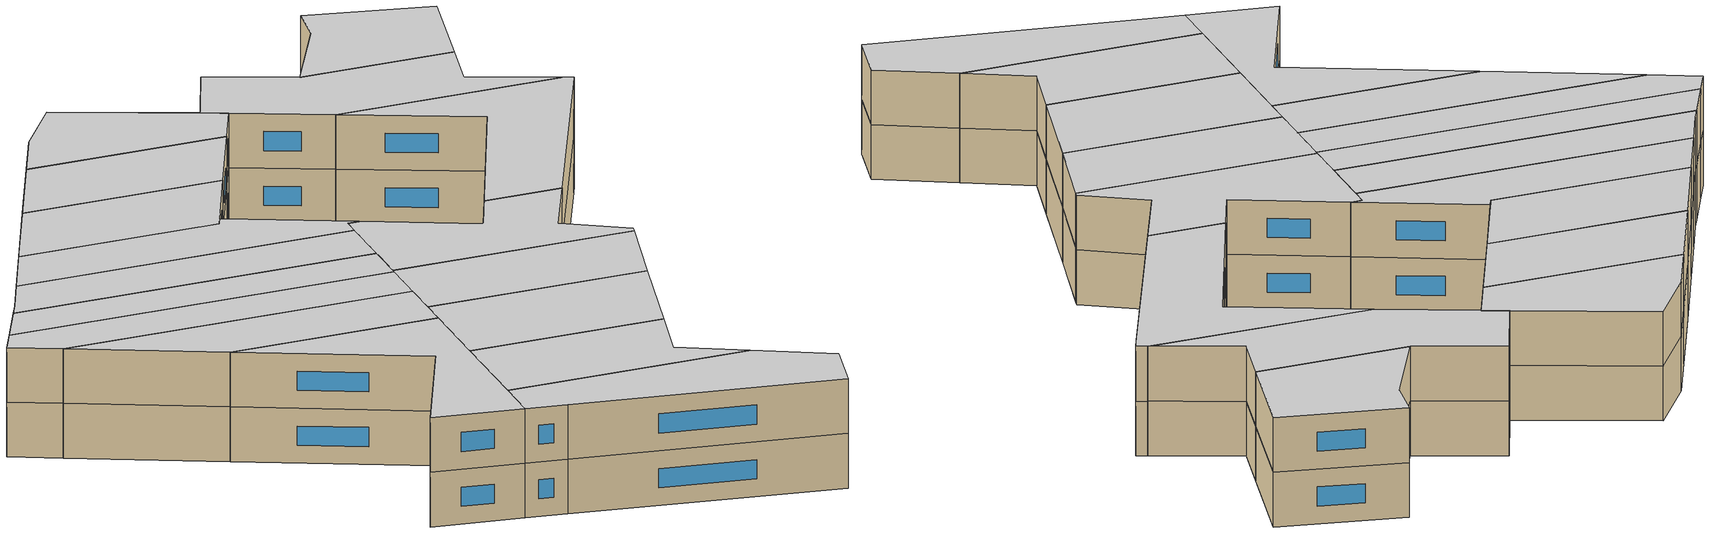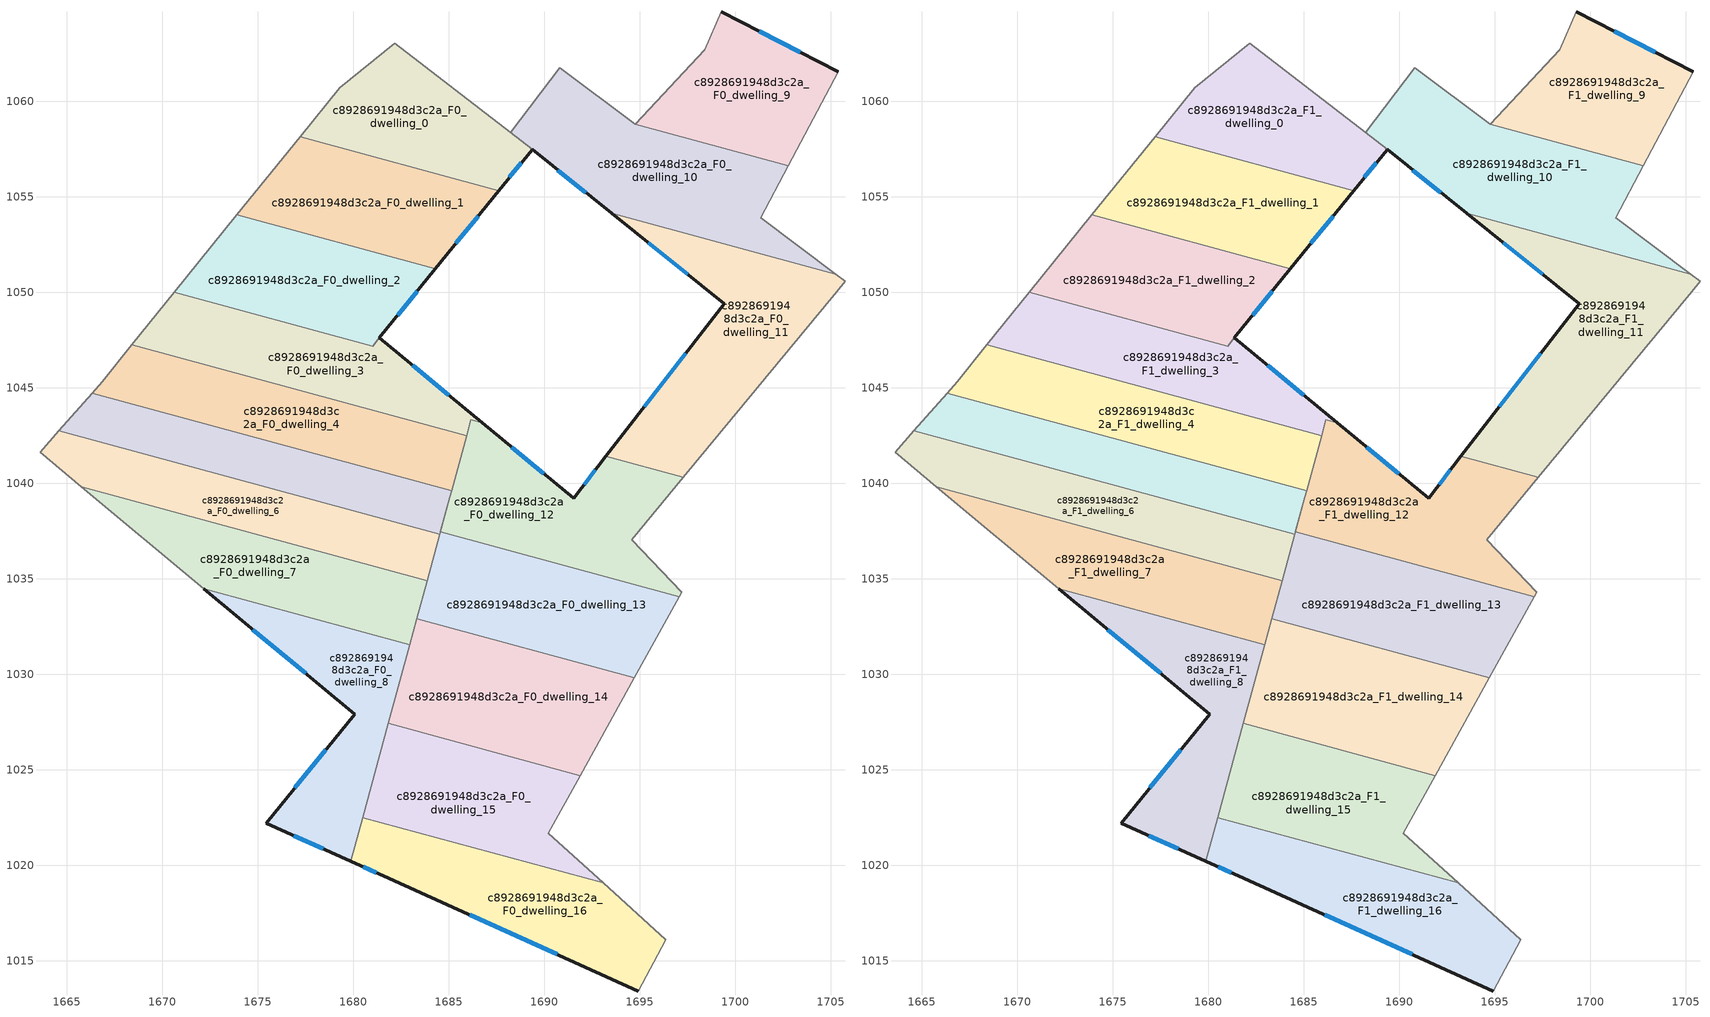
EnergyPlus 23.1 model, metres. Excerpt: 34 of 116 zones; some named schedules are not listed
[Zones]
c8928691948d3c2a_F0_dwelling_0
 floor ground (EU_floor_Construction): 1688.23,1058.38 1689.37,1057.49 1689.36,1057.47 1687.61,1055.31 1677.22,1058.14 1679.3,1060.69 1682.18,1063.04 z0
 wall outside (EU_wall_Construction): 1687.61,1055.31 1689.36,1057.47 z0:3
 wall adiabatic (EU_wall_Construction): 1689.36,1057.47 1689.37,1057.49 1688.23,1058.37 / 1688.23,1058.38 1682.18,1063.04 1679.3,1060.69 1677.22,1058.14 z0:3
 wall to c8928691948d3c2a_F0_dwelling_1 (EU_wall_Construction): 1677.22,1058.14 1687.61,1055.31 z0:3
 window (EU_Window_Construction): 1688.18,1056.01 1688.79,1056.77 z0.98:2.02
c8928691948d3c2a_F0_dwelling_1
 floor ground (EU_floor_Construction): 1687.61,1055.31 1684.3,1051.23 1673.91,1054.06 1677.22,1058.14 z0
 wall outside (EU_wall_Construction): 1684.3,1051.23 1687.61,1055.31 z0:3
 wall to c8928691948d3c2a_F0_dwelling_2 (EU_wall_Construction): 1673.91,1054.06 1684.3,1051.23 z0:3
 wall adiabatic (EU_wall_Construction): 1677.22,1058.14 1673.91,1054.06 z0:3
 window (EU_Window_Construction): 1685.38,1052.56 1686.54,1053.98 z0.98:2.02
c8928691948d3c2a_F0_dwelling_10
 floor ground (EU_floor_Construction): 1702.78,1056.63 1701.32,1053.89 1705.25,1050.94 1693.53,1054.13 1689.36,1057.48 1689.37,1057.49 1688.24,1058.38 1690.82,1061.75 1694.78,1058.8 z0
 wall outside (EU_wall_Construction): 1689.36,1057.48 1693.53,1054.13 z0:3
 wall adiabatic (EU_wall_Construction): 1688.23,1058.38 1689.37,1057.49 1689.36,1057.48 / 1694.78,1058.8 1690.82,1061.75 1688.24,1058.38 / 1705.25,1050.94 1701.32,1053.89 1702.78,1056.63 z0:3
 wall to c8928691948d3c2a_F0_dwelling_9 (EU_wall_Construction): 1702.78,1056.63 1694.78,1058.8 z0:3
 wall to c8928691948d3c2a_F0_dwelling_11 (EU_wall_Construction): 1693.53,1054.13 1705.25,1050.94 z0:3
 window (EU_Window_Construction): 1690.72,1056.39 1692.18,1055.22 z0.98:2.02
c8928691948d3c2a_F0_dwelling_11
 floor ground (EU_floor_Construction): 1705.25,1050.94 1705.74,1050.57 1705.31,1050.02 1697.28,1040.31 1693.23,1041.41 1699.43,1049.4 1693.53,1054.13 z0
 wall outside (EU_wall_Construction): 1693.53,1054.13 1699.43,1049.4 1693.23,1041.41 z0:3
 wall to c8928691948d3c2a_F0_dwelling_12 (EU_wall_Construction): 1693.23,1041.41 1697.28,1040.31 z0:3
 wall adiabatic (EU_wall_Construction): 1697.28,1040.31 1705.31,1050.02 1705.74,1050.57 1705.25,1050.94 z0:3
 window (EU_Window_Construction): 1697.41,1046.8 1695.24,1044.01 / 1695.45,1052.59 1697.51,1050.94 z0.98:2.02
c8928691948d3c2a_F0_dwelling_12
 floor ground (EU_floor_Construction): 1697.28,1040.31 1694.57,1037.03 1697.19,1034.29 1697.07,1034.06 1684.57,1037.46 1686.17,1043.33 1686.76,1043.17 1691.54,1039.22 1693.23,1041.41 z0
 wall outside (EU_wall_Construction): 1693.23,1041.41 1691.54,1039.22 1686.76,1043.17 z0:3
 wall to c8928691948d3c2a_F0_dwelling_3 (EU_wall_Construction): 1686.76,1043.17 1686.17,1043.33 1685.93,1042.48 z0:3
 wall adiabatic (EU_wall_Construction): 1697.07,1034.06 1697.19,1034.29 1694.57,1037.03 1697.28,1040.31 z0:3
 wall to c8928691948d3c2a_F0_dwelling_13 (EU_wall_Construction): 1685.06,1039.26 1684.57,1037.46 1697.07,1034.06 z0:3
 wall to c8928691948d3c2a_F0_dwelling_4 (EU_wall_Construction): 1685.93,1042.48 1685.15,1039.6 z0:3
 wall to c8928691948d3c2a_F0_dwelling_5 (EU_wall_Construction): 1685.15,1039.6 1685.06,1039.26 z0:3
 window (EU_Window_Construction): 1689.98,1040.51 1688.31,1041.89 / 1692.68,1040.7 1692.09,1039.93 z0.98:2.02
c8928691948d3c2a_F0_dwelling_13
 floor ground (EU_floor_Construction): 1697.07,1034.06 1694.72,1029.82 1683.33,1032.92 1684.57,1037.46 z0
 wall adiabatic (EU_wall_Construction): 1694.72,1029.82 1697.07,1034.06 z0:3
 wall to c8928691948d3c2a_F0_dwelling_14 (EU_wall_Construction): 1683.33,1032.92 1694.72,1029.82 z0:3
 wall to c8928691948d3c2a_F0_dwelling_6 (EU_wall_Construction): 1684.53,1037.32 1683.87,1034.89 z0:3
 wall to c8928691948d3c2a_F0_dwelling_5 (EU_wall_Construction): 1685.06,1039.26 1684.53,1037.32 z0:3
 wall to c8928691948d3c2a_F0_dwelling_7 (EU_wall_Construction): 1683.87,1034.89 1683.33,1032.92 z0:3
c8928691948d3c2a_F0_dwelling_14
 floor ground (EU_floor_Construction): 1694.72,1029.82 1691.88,1024.7 1681.84,1027.43 1683.33,1032.92 z0
 wall adiabatic (EU_wall_Construction): 1691.88,1024.7 1694.72,1029.82 z0:3
 wall to c8928691948d3c2a_F0_dwelling_15 (EU_wall_Construction): 1681.84,1027.43 1691.88,1024.7 z0:3
 wall to c8928691948d3c2a_F0_dwelling_8 (EU_wall_Construction): 1682.96,1031.55 1681.84,1027.43 z0:3
 wall to c8928691948d3c2a_F0_dwelling_7 (EU_wall_Construction): 1683.33,1032.92 1682.96,1031.55 z0:3
c8928691948d3c2a_F0_dwelling_15
 floor ground (EU_floor_Construction): 1691.88,1024.7 1690.2,1021.67 1693.08,1019.08 1680.5,1022.5 1681.84,1027.43 z0
 wall adiabatic (EU_wall_Construction): 1693.08,1019.08 1690.2,1021.67 1691.88,1024.7 z0:3
 wall to c8928691948d3c2a_F0_dwelling_16 (EU_wall_Construction): 1680.5,1022.5 1693.08,1019.08 z0:3
 wall to c8928691948d3c2a_F0_dwelling_8 (EU_wall_Construction): 1681.84,1027.43 1680.5,1022.5 z0:3
c8928691948d3c2a_F0_dwelling_16
 floor ground (EU_floor_Construction): 1693.08,1019.08 1696.37,1016.11 1694.92,1013.41 1681.86,1019.33 1679.88,1020.22 1680.5,1022.5 z0
 wall outside (EU_wall_Construction): 1679.88,1020.22 1681.86,1019.33 1694.92,1013.41 z0:3
 wall adiabatic (EU_wall_Construction): 1694.92,1013.41 1696.37,1016.11 1693.08,1019.08 z0:3
 wall to c8928691948d3c2a_F0_dwelling_8 (EU_wall_Construction): 1680.5,1022.5 1679.88,1020.22 z0:3
 window (EU_Window_Construction): 1680.52,1019.93 1681.22,1019.62 / 1686.11,1017.41 1690.67,1015.34 z0.98:2.02
c8928691948d3c2a_F0_dwelling_2
 floor ground (EU_floor_Construction): 1684.3,1051.23 1681.01,1047.17 1670.62,1050 1673.91,1054.06 z0
 wall outside (EU_wall_Construction): 1681.38,1047.61 1684.3,1051.23 z0:3
 wall adiabatic (EU_wall_Construction): 1673.91,1054.06 1670.62,1050 z0:3
 wall to c8928691948d3c2a_F0_dwelling_3 (EU_wall_Construction): 1670.62,1050 1681.01,1047.17 / 1681.02,1047.17 1681.38,1047.61 z0:3
 window (EU_Window_Construction): 1682.33,1048.79 1683.35,1050.05 z0.98:2.02
c8928691948d3c2a_F0_dwelling_3
 floor ground (EU_floor_Construction): 1681.38,1047.61 1686.76,1043.17 1686.17,1043.33 1685.93,1042.48 1668.41,1047.25 1670.62,1050 1681.02,1047.17 z0
 wall outside (EU_wall_Construction): 1686.76,1043.17 1681.38,1047.61 z0:3
 wall to c8928691948d3c2a_F0_dwelling_4 (EU_wall_Construction): 1668.41,1047.25 1685.93,1042.48 z0:3
 wall adiabatic (EU_wall_Construction): 1670.62,1050 1668.41,1047.25 z0:3
 window (EU_Window_Construction): 1685.01,1044.61 1683.13,1046.17 z0.98:2.02
c8928691948d3c2a_F0_dwelling_4
 floor ground (EU_floor_Construction): 1685.93,1042.48 1685.15,1039.6 1666.34,1044.72 1666.88,1045.33 1668.41,1047.25 z0
 wall to c8928691948d3c2a_F0_dwelling_5 (EU_wall_Construction): 1666.34,1044.72 1685.15,1039.6 z0:3
 wall adiabatic (EU_wall_Construction): 1668.41,1047.25 1666.88,1045.33 1666.34,1044.72 z0:3
c8928691948d3c2a_F0_dwelling_5
 floor ground (EU_floor_Construction): 1685.15,1039.6 1684.53,1037.32 1664.6,1042.74 1666.34,1044.72 z0
 wall to c8928691948d3c2a_F0_dwelling_6 (EU_wall_Construction): 1664.6,1042.74 1684.53,1037.32 z0:3
 wall adiabatic (EU_wall_Construction): 1666.34,1044.72 1664.6,1042.74 z0:3
c8928691948d3c2a_F0_dwelling_6
 floor ground (EU_floor_Construction): 1684.53,1037.32 1683.87,1034.89 1665.78,1039.81 1663.6,1041.62 1664.6,1042.74 z0
 wall to c8928691948d3c2a_F0_dwelling_7 (EU_wall_Construction): 1665.78,1039.81 1683.87,1034.89 z0:3
 wall adiabatic (EU_wall_Construction): 1664.6,1042.74 1663.6,1041.62 1665.78,1039.81 z0:3
c8928691948d3c2a_F0_dwelling_7
 floor ground (EU_floor_Construction): 1683.87,1034.89 1682.96,1031.55 1672.19,1034.48 1665.78,1039.81 z0
 wall to c8928691948d3c2a_F0_dwelling_8 (EU_wall_Construction): 1672.19,1034.48 1682.96,1031.55 z0:3
 wall adiabatic (EU_wall_Construction): 1665.78,1039.81 1672.19,1034.48 z0:3
c8928691948d3c2a_F0_dwelling_8
 floor ground (EU_floor_Construction): 1682.96,1031.55 1679.88,1020.22 1675.44,1022.2 1680.07,1027.92 1672.19,1034.48 z0
 wall outside (EU_wall_Construction): 1672.19,1034.48 1680.07,1027.92 1675.44,1022.2 1679.88,1020.22 z0:3
 window (EU_Window_Construction): 1676.89,1021.55 1678.44,1020.86 / 1678.57,1026.05 1676.95,1024.06 / 1674.75,1032.34 1677.51,1030.05 z0.98:2.02
c8928691948d3c2a_F0_dwelling_9
 floor ground (EU_floor_Construction): 1705.4,1061.54 1702.78,1056.63 1694.78,1058.8 1698.4,1062.68 1699.26,1064.68 z0
 wall outside (EU_wall_Construction): 1705.4,1061.54 1699.26,1064.68 z0:3
 wall adiabatic (EU_wall_Construction): 1702.78,1056.63 1705.4,1061.54 / 1699.26,1064.68 1698.4,1062.68 1694.78,1058.8 z0:3
 window (EU_Window_Construction): 1703.4,1062.57 1701.25,1063.66 z0.98:2.02
c8928691948d3c2a_F1_dwelling_0
 floor to c8928691948d3c2a_F0_dwelling_0 (EU_floor_Construction): 1689.37,1057.49 1689.36,1057.47 1687.61,1055.31 1677.22,1058.14 1679.3,1060.69 1682.18,1063.04 z3
 wall outside (EU_wall_Construction): 1687.61,1055.31 1689.36,1057.47 z3:6
 wall adiabatic (EU_wall_Construction): 1689.36,1057.47 1689.37,1057.49 1688.23,1058.37 / 1688.23,1058.38 1682.18,1063.04 1679.3,1060.69 1677.22,1058.14 z3:6
 wall to c8928691948d3c2a_F1_dwelling_1 (EU_wall_Construction): 1677.22,1058.14 1687.61,1055.31 z3:6
 window (EU_Window_Construction): 1688.18,1056.01 1688.79,1056.77 z3.98:5.02
 ceiling to c8928691948d3c2a_F2_dwelling_0 (EU_floor_Construction): 1687.61,1055.31 1689.36,1057.47 1689.37,1057.49 1682.18,1063.04 1679.3,1060.69 1677.22,1058.14 z6
c8928691948d3c2a_F1_dwelling_1
 floor to c8928691948d3c2a_F0_dwelling_1 (EU_floor_Construction): 1687.61,1055.31 1684.3,1051.23 1673.91,1054.06 1677.22,1058.14 z3
 wall outside (EU_wall_Construction): 1684.3,1051.23 1687.61,1055.31 z3:6
 wall to c8928691948d3c2a_F1_dwelling_2 (EU_wall_Construction): 1673.91,1054.06 1684.3,1051.23 z3:6
 wall adiabatic (EU_wall_Construction): 1677.22,1058.14 1673.91,1054.06 z3:6
 window (EU_Window_Construction): 1685.38,1052.56 1686.54,1053.98 z3.98:5.02
 ceiling to c8928691948d3c2a_F2_dwelling_1 (EU_floor_Construction): 1684.3,1051.23 1687.61,1055.31 1677.22,1058.14 1673.91,1054.06 z6
c8928691948d3c2a_F1_dwelling_10
 floor to c8928691948d3c2a_F0_dwelling_10 (EU_floor_Construction): 1702.78,1056.63 1701.32,1053.89 1705.25,1050.94 1693.53,1054.13 1689.36,1057.48 1689.37,1057.49 1688.24,1058.38 1690.82,1061.75 1694.78,1058.8 z3
 wall outside (EU_wall_Construction): 1689.36,1057.48 1693.53,1054.13 z3:6
 wall adiabatic (EU_wall_Construction): 1688.23,1058.38 1689.37,1057.49 1689.36,1057.48 / 1694.78,1058.8 1690.82,1061.75 1688.24,1058.38 / 1705.25,1050.94 1701.32,1053.89 1702.78,1056.63 z3:6
 wall to c8928691948d3c2a_F1_dwelling_9 (EU_wall_Construction): 1702.78,1056.63 1694.78,1058.8 z3:6
 wall to c8928691948d3c2a_F1_dwelling_11 (EU_wall_Construction): 1693.53,1054.13 1705.25,1050.94 z3:6
 window (EU_Window_Construction): 1690.72,1056.39 1692.18,1055.22 z3.98:5.02
 ceiling to c8928691948d3c2a_F2_dwelling_10 (EU_floor_Construction): 1705.25,1050.94 1701.32,1053.89 1702.78,1056.63 1694.78,1058.8 1690.82,1061.75 1688.24,1058.38 1689.37,1057.49 1689.36,1057.48 1693.53,1054.13 z6
c8928691948d3c2a_F1_dwelling_11
 floor to c8928691948d3c2a_F0_dwelling_11 (EU_floor_Construction): 1705.25,1050.94 1705.74,1050.57 1705.31,1050.02 1697.28,1040.31 1693.23,1041.41 1699.43,1049.4 1693.53,1054.13 z3
 wall outside (EU_wall_Construction): 1693.53,1054.13 1699.43,1049.4 1693.23,1041.41 z3:6
 wall to c8928691948d3c2a_F1_dwelling_12 (EU_wall_Construction): 1693.23,1041.41 1697.28,1040.31 z3:6
 wall adiabatic (EU_wall_Construction): 1697.28,1040.31 1705.31,1050.02 1705.74,1050.57 1705.25,1050.94 z3:6
 window (EU_Window_Construction): 1697.41,1046.8 1695.24,1044.01 / 1695.45,1052.59 1697.51,1050.94 z3.98:5.02
 ceiling to c8928691948d3c2a_F2_dwelling_11 (EU_floor_Construction): 1697.28,1040.31 1705.31,1050.02 1705.74,1050.57 1705.25,1050.94 1693.53,1054.13 1699.43,1049.4 1693.23,1041.41 z6
c8928691948d3c2a_F1_dwelling_12
 floor to c8928691948d3c2a_F0_dwelling_12 (EU_floor_Construction): 1697.28,1040.31 1694.57,1037.03 1697.19,1034.29 1697.07,1034.06 1684.57,1037.46 1686.17,1043.33 1686.76,1043.17 1691.54,1039.22 1693.23,1041.41 z3
 wall outside (EU_wall_Construction): 1693.23,1041.41 1691.54,1039.22 1686.76,1043.17 z3:6
 wall to c8928691948d3c2a_F1_dwelling_3 (EU_wall_Construction): 1686.76,1043.17 1686.17,1043.33 1685.93,1042.48 z3:6
 wall adiabatic (EU_wall_Construction): 1697.07,1034.06 1697.19,1034.29 1694.57,1037.03 1697.28,1040.31 z3:6
 wall to c8928691948d3c2a_F1_dwelling_13 (EU_wall_Construction): 1685.06,1039.26 1684.57,1037.46 1697.07,1034.06 z3:6
 wall to c8928691948d3c2a_F1_dwelling_4 (EU_wall_Construction): 1685.93,1042.48 1685.15,1039.6 z3:6
 wall to c8928691948d3c2a_F1_dwelling_5 (EU_wall_Construction): 1685.15,1039.6 1685.06,1039.26 z3:6
 window (EU_Window_Construction): 1689.98,1040.51 1688.31,1041.89 / 1692.68,1040.7 1692.09,1039.93 z3.98:5.02
 ceiling to c8928691948d3c2a_F2_dwelling_12 (EU_floor_Construction): 1697.07,1034.06 1697.19,1034.29 1694.57,1037.03 1697.28,1040.31 1693.23,1041.41 1691.54,1039.22 1686.76,1043.17 1686.17,1043.33 1684.57,1037.46 z6
c8928691948d3c2a_F1_dwelling_13
 floor to c8928691948d3c2a_F0_dwelling_13 (EU_floor_Construction): 1697.07,1034.06 1694.72,1029.82 1683.33,1032.92 1684.57,1037.46 z3
 wall adiabatic (EU_wall_Construction): 1694.72,1029.82 1697.07,1034.06 z3:6
 wall to c8928691948d3c2a_F1_dwelling_14 (EU_wall_Construction): 1683.33,1032.92 1694.72,1029.82 z3:6
 wall to c8928691948d3c2a_F1_dwelling_6 (EU_wall_Construction): 1684.53,1037.32 1683.87,1034.89 z3:6
 wall to c8928691948d3c2a_F1_dwelling_5 (EU_wall_Construction): 1685.06,1039.26 1684.53,1037.32 z3:6
 wall to c8928691948d3c2a_F1_dwelling_7 (EU_wall_Construction): 1683.87,1034.89 1683.33,1032.92 z3:6
 ceiling to c8928691948d3c2a_F2_dwelling_13 (EU_floor_Construction): 1694.72,1029.82 1697.07,1034.06 1684.57,1037.46 1683.33,1032.92 z6
c8928691948d3c2a_F1_dwelling_14
 floor to c8928691948d3c2a_F0_dwelling_14 (EU_floor_Construction): 1694.72,1029.82 1691.88,1024.7 1681.84,1027.43 1683.33,1032.92 z3
 wall adiabatic (EU_wall_Construction): 1691.88,1024.7 1694.72,1029.82 z3:6
 wall to c8928691948d3c2a_F1_dwelling_15 (EU_wall_Construction): 1681.84,1027.43 1691.88,1024.7 z3:6
 wall to c8928691948d3c2a_F1_dwelling_8 (EU_wall_Construction): 1682.96,1031.55 1681.84,1027.43 z3:6
 wall to c8928691948d3c2a_F1_dwelling_7 (EU_wall_Construction): 1683.33,1032.92 1682.96,1031.55 z3:6
 ceiling to c8928691948d3c2a_F2_dwelling_14 (EU_floor_Construction): 1691.88,1024.7 1694.72,1029.82 1683.33,1032.92 1681.84,1027.43 z6
c8928691948d3c2a_F1_dwelling_15
 floor to c8928691948d3c2a_F0_dwelling_15 (EU_floor_Construction): 1691.88,1024.7 1690.2,1021.67 1693.08,1019.08 1680.5,1022.5 1681.84,1027.43 z3
 wall adiabatic (EU_wall_Construction): 1693.08,1019.08 1690.2,1021.67 1691.88,1024.7 z3:6
 wall to c8928691948d3c2a_F1_dwelling_16 (EU_wall_Construction): 1680.5,1022.5 1693.08,1019.08 z3:6
 wall to c8928691948d3c2a_F1_dwelling_8 (EU_wall_Construction): 1681.84,1027.43 1680.5,1022.5 z3:6
 ceiling to c8928691948d3c2a_F2_dwelling_15 (EU_floor_Construction): 1693.08,1019.08 1690.2,1021.67 1691.88,1024.7 1681.84,1027.43 1680.5,1022.5 z6
c8928691948d3c2a_F1_dwelling_16
 floor to c8928691948d3c2a_F0_dwelling_16 (EU_floor_Construction): 1693.08,1019.08 1696.37,1016.11 1694.92,1013.41 1681.86,1019.33 1679.88,1020.22 1680.5,1022.5 z3
 wall outside (EU_wall_Construction): 1679.88,1020.22 1681.86,1019.33 1694.92,1013.41 z3:6
 wall adiabatic (EU_wall_Construction): 1694.92,1013.41 1696.37,1016.11 1693.08,1019.08 z3:6
 wall to c8928691948d3c2a_F1_dwelling_8 (EU_wall_Construction): 1680.5,1022.5 1679.88,1020.22 z3:6
 window (EU_Window_Construction): 1680.52,1019.93 1681.22,1019.62 / 1686.11,1017.41 1690.67,1015.34 z3.98:5.02
 ceiling to c8928691948d3c2a_F2_dwelling_16 (EU_floor_Construction): 1694.92,1013.41 1696.37,1016.11 1693.08,1019.08 1680.5,1022.5 1679.88,1020.22 1681.86,1019.33 z6
c8928691948d3c2a_F1_dwelling_2
 floor to c8928691948d3c2a_F0_dwelling_2 (EU_floor_Construction): 1684.3,1051.23 1681.01,1047.17 1670.62,1050 1673.91,1054.06 z3
 wall outside (EU_wall_Construction): 1681.38,1047.61 1684.3,1051.23 z3:6
 wall adiabatic (EU_wall_Construction): 1673.91,1054.06 1670.62,1050 z3:6
 wall to c8928691948d3c2a_F1_dwelling_3 (EU_wall_Construction): 1670.62,1050 1681.01,1047.17 / 1681.02,1047.17 1681.38,1047.61 z3:6
 window (EU_Window_Construction): 1682.33,1048.79 1683.35,1050.05 z3.98:5.02
 ceiling to c8928691948d3c2a_F2_dwelling_2 (EU_floor_Construction): 1681.01,1047.17 1684.3,1051.23 1673.91,1054.06 1670.62,1050 z6
c8928691948d3c2a_F1_dwelling_3
 floor to c8928691948d3c2a_F0_dwelling_3 (EU_floor_Construction): 1681.38,1047.61 1686.76,1043.17 1686.17,1043.33 1685.93,1042.48 1668.41,1047.25 1670.62,1050 1681.02,1047.17 z3
 wall outside (EU_wall_Construction): 1686.76,1043.17 1681.38,1047.61 z3:6
 wall to c8928691948d3c2a_F1_dwelling_4 (EU_wall_Construction): 1668.41,1047.25 1685.93,1042.48 z3:6
 wall adiabatic (EU_wall_Construction): 1670.62,1050 1668.41,1047.25 z3:6
 window (EU_Window_Construction): 1685.01,1044.61 1683.13,1046.17 z3.98:5.02
 ceiling to c8928691948d3c2a_F2_dwelling_3 (EU_floor_Construction): 1686.76,1043.17 1681.38,1047.61 1681.02,1047.17 1670.62,1050 1668.41,1047.25 1685.93,1042.48 1686.17,1043.33 z6
c8928691948d3c2a_F1_dwelling_4
 floor to c8928691948d3c2a_F0_dwelling_4 (EU_floor_Construction): 1685.93,1042.48 1685.15,1039.6 1666.34,1044.72 1666.88,1045.33 1668.41,1047.25 z3
 wall to c8928691948d3c2a_F1_dwelling_5 (EU_wall_Construction): 1666.34,1044.72 1685.15,1039.6 z3:6
 wall adiabatic (EU_wall_Construction): 1668.41,1047.25 1666.88,1045.33 1666.34,1044.72 z3:6
 ceiling to c8928691948d3c2a_F2_dwelling_4 (EU_floor_Construction): 1685.15,1039.6 1685.93,1042.48 1668.41,1047.25 1666.88,1045.33 1666.34,1044.72 z6
c8928691948d3c2a_F1_dwelling_5
 floor to c8928691948d3c2a_F0_dwelling_5 (EU_floor_Construction): 1685.15,1039.6 1684.53,1037.32 1664.6,1042.74 1666.34,1044.72 z3
 wall to c8928691948d3c2a_F1_dwelling_6 (EU_wall_Construction): 1664.6,1042.74 1684.53,1037.32 z3:6
 wall adiabatic (EU_wall_Construction): 1666.34,1044.72 1664.6,1042.74 z3:6
 ceiling to c8928691948d3c2a_F2_dwelling_5 (EU_floor_Construction): 1684.53,1037.32 1685.15,1039.6 1666.34,1044.72 1664.6,1042.74 z6
c8928691948d3c2a_F1_dwelling_6
 floor to c8928691948d3c2a_F0_dwelling_6 (EU_floor_Construction): 1684.53,1037.32 1683.87,1034.89 1665.78,1039.81 1663.6,1041.62 1664.6,1042.74 z3
 wall to c8928691948d3c2a_F1_dwelling_7 (EU_wall_Construction): 1665.78,1039.81 1683.87,1034.89 z3:6
 wall adiabatic (EU_wall_Construction): 1664.6,1042.74 1663.6,1041.62 1665.78,1039.81 z3:6
 ceiling to c8928691948d3c2a_F2_dwelling_6 (EU_floor_Construction): 1683.87,1034.89 1684.53,1037.32 1664.6,1042.74 1663.6,1041.62 1665.78,1039.81 z6
c8928691948d3c2a_F1_dwelling_7
 floor to c8928691948d3c2a_F0_dwelling_7 (EU_floor_Construction): 1683.87,1034.89 1682.96,1031.55 1672.19,1034.48 1665.78,1039.81 z3
 wall to c8928691948d3c2a_F1_dwelling_8 (EU_wall_Construction): 1672.19,1034.48 1682.96,1031.55 z3:6
 wall adiabatic (EU_wall_Construction): 1665.78,1039.81 1672.19,1034.48 z3:6
 ceiling to c8928691948d3c2a_F2_dwelling_7 (EU_floor_Construction): 1682.96,1031.55 1683.87,1034.89 1665.78,1039.81 1672.19,1034.48 z6
c8928691948d3c2a_F1_dwelling_8
 floor to c8928691948d3c2a_F0_dwelling_8 (EU_floor_Construction): 1682.96,1031.55 1679.88,1020.22 1675.44,1022.2 1680.07,1027.92 1672.19,1034.48 z3
 wall outside (EU_wall_Construction): 1672.19,1034.48 1680.07,1027.92 1675.44,1022.2 1679.88,1020.22 z3:6
 window (EU_Window_Construction): 1676.89,1021.55 1678.44,1020.86 / 1678.57,1026.05 1676.95,1024.06 / 1674.75,1032.34 1677.51,1030.05 z3.98:5.02
 ceiling to c8928691948d3c2a_F2_dwelling_8 (EU_floor_Construction): 1679.88,1020.22 1682.96,1031.55 1672.19,1034.48 1680.07,1027.92 1675.44,1022.2 z6
c8928691948d3c2a_F1_dwelling_9
 floor to c8928691948d3c2a_F0_dwelling_9 (EU_floor_Construction): 1705.4,1061.54 1702.78,1056.63 1694.78,1058.8 1698.4,1062.68 1699.26,1064.68 z3
 wall outside (EU_wall_Construction): 1705.4,1061.54 1699.26,1064.68 z3:6
 wall adiabatic (EU_wall_Construction): 1702.78,1056.63 1705.4,1061.54 / 1699.26,1064.68 1698.4,1062.68 1694.78,1058.8 z3:6
 window (EU_Window_Construction): 1703.4,1062.57 1701.25,1063.66 z3.98:5.02
 ceiling to c8928691948d3c2a_F2_dwelling_9 (EU_floor_Construction): 1702.78,1056.63 1705.4,1061.54 1699.26,1064.68 1698.4,1062.68 1694.78,1058.8 z6
[Building]
EU S2 Campaign: North Axis=0; Terrain=City; Solar Distribution=FullExterior
[Site:Location]
Bologna: Latitude=44.5; Longitude=11.25; Time Zone=1; Elevation=37
[SizingPeriod:WeatherFileDays]
AnnualSizingPeriod: Begin Month=1; Begin Day of Month=1; End Month=12; End Day of Month=31; Day of Week for Start Day=Monday; Use Weather File Daylight Saving Period=No; Use Weather File Rain and Snow Indicators=No
[MATERIAL]
EU_InternalMass_Material: Roughness=MediumRough; Thickness=0.1; Conductivity=1; Density=1800; Specific Heat=900; Thermal Absorptance=0.9; Solar Absorptance=0.7; Visible Absorptance=0.7
[MATERIAL:NOMASS] Roughness=MediumRough; Thermal Absorptance=0.9; Solar Absorptance=0.7; Visible Absorptance=0.7
Name | Thermal Resistance
EU_wall_NoMass | 0.905828
EU_floor_NoMass | 0.67114
[WINDOWMATERIAL:SIMPLEGLAZINGSYSTEM]
EU_Window_SimpleGlazing: UFactor=4.52486; Solar Heat Gain Coefficient=0.85; Visible Transmittance=0.85
[CONSTRUCTION]
EU_wall_Construction: EU_wall_NoMass
EU_floor_Construction: EU_floor_NoMass
EU_Window_Construction: EU_Window_SimpleGlazing
EU_InternalMass_Construction: EU_InternalMass_Material
[ZONE] Type=1; Multiplier=1; Ceiling Height=autocalculate; Floor Area=autocalculate; Part of Total Floor Area=Yes
Name | Volume
c8928691948d3c2a_F0_dwelling_0 | 139.446
c8928691948d3c2a_F1_dwelling_0 | 139.382
c8928691948d3c2a_F0_dwelling_1; c8928691948d3c2a_F1_dwelling_1 | 155.312
c8928691948d3c2a_F0_dwelling_10; c8928691948d3c2a_F1_dwelling_10 | 202.139
c8928691948d3c2a_F0_dwelling_11; c8928691948d3c2a_F1_dwelling_11 | 200.823
c8928691948d3c2a_F0_dwelling_12; c8928691948d3c2a_F1_dwelling_12 | 174.762
c8928691948d3c2a_F0_dwelling_13; c8928691948d3c2a_F1_dwelling_13 | 174.754
c8928691948d3c2a_F0_dwelling_14; c8928691948d3c2a_F1_dwelling_14 | 189.321
c8928691948d3c2a_F0_dwelling_15; c8928691948d3c2a_F1_dwelling_15 | 160.205
c8928691948d3c2a_F0_dwelling_16; c8928691948d3c2a_F1_dwelling_16 | 174.767
c8928691948d3c2a_F0_dwelling_2; c8928691948d3c2a_F1_dwelling_2 | 154.27
c8928691948d3c2a_F0_dwelling_3; c8928691948d3c2a_F1_dwelling_3 | 156.642
c8928691948d3c2a_F0_dwelling_4; c8928691948d3c2a_F1_dwelling_4 | 168.441
c8928691948d3c2a_F0_dwelling_5; c8928691948d3c2a_F1_dwelling_5 | 142.258
c8928691948d3c2a_F0_dwelling_6; c8928691948d3c2a_F1_dwelling_6 | 155.353
c8928691948d3c2a_F0_dwelling_7; c8928691948d3c2a_F1_dwelling_7 | 155.374
c8928691948d3c2a_F0_dwelling_8; c8928691948d3c2a_F1_dwelling_8 | 155.344
c8928691948d3c2a_F0_dwelling_9; c8928691948d3c2a_F1_dwelling_9 | 136.994
[INTERNALMASS] Construction=EU_InternalMass_Construction
Name | Zone or ZoneList | Surface Area
c8928691948d3c2a_F0_dwelling_0_EU_InternalMass | c8928691948d3c2a_F0_dwelling_0 | 46.4782
c8928691948d3c2a_F0_dwelling_1_EU_InternalMass | c8928691948d3c2a_F0_dwelling_1 | 51.7706
c8928691948d3c2a_F0_dwelling_2_EU_InternalMass | c8928691948d3c2a_F0_dwelling_2 | 51.4337
c8928691948d3c2a_F0_dwelling_3_EU_InternalMass | c8928691948d3c2a_F0_dwelling_3 | 52.2138
c8928691948d3c2a_F0_dwelling_4_EU_InternalMass | c8928691948d3c2a_F0_dwelling_4 | 56.1468
c8928691948d3c2a_F0_dwelling_5_EU_InternalMass | c8928691948d3c2a_F0_dwelling_5 | 47.419
c8928691948d3c2a_F0_dwelling_6_EU_InternalMass | c8928691948d3c2a_F0_dwelling_6 | 51.784
c8928691948d3c2a_F0_dwelling_7_EU_InternalMass | c8928691948d3c2a_F0_dwelling_7 | 51.791
c8928691948d3c2a_F0_dwelling_8_EU_InternalMass | c8928691948d3c2a_F0_dwelling_8 | 51.7811
c8928691948d3c2a_F0_dwelling_9_EU_InternalMass | c8928691948d3c2a_F0_dwelling_9 | 45.6643
c8928691948d3c2a_F0_dwelling_10_EU_InternalMass | c8928691948d3c2a_F0_dwelling_10 | 67.3864
c8928691948d3c2a_F0_dwelling_11_EU_InternalMass | c8928691948d3c2a_F0_dwelling_11 | 66.9425
c8928691948d3c2a_F0_dwelling_12_EU_InternalMass | c8928691948d3c2a_F0_dwelling_12 | 58.2544
c8928691948d3c2a_F0_dwelling_13_EU_InternalMass | c8928691948d3c2a_F0_dwelling_13 | 58.2533
c8928691948d3c2a_F0_dwelling_14_EU_InternalMass | c8928691948d3c2a_F0_dwelling_14 | 63.1071
c8928691948d3c2a_F0_dwelling_15_EU_InternalMass | c8928691948d3c2a_F0_dwelling_15 | 53.4015
c8928691948d3c2a_F0_dwelling_16_EU_InternalMass | c8928691948d3c2a_F0_dwelling_16 | 58.2556
c8928691948d3c2a_F1_dwelling_0_EU_InternalMass | c8928691948d3c2a_F1_dwelling_0 | 46.4782
c8928691948d3c2a_F1_dwelling_1_EU_InternalMass | c8928691948d3c2a_F1_dwelling_1 | 51.7706
c8928691948d3c2a_F1_dwelling_2_EU_InternalMass | c8928691948d3c2a_F1_dwelling_2 | 51.4337
c8928691948d3c2a_F1_dwelling_3_EU_InternalMass | c8928691948d3c2a_F1_dwelling_3 | 52.2138
c8928691948d3c2a_F1_dwelling_4_EU_InternalMass | c8928691948d3c2a_F1_dwelling_4 | 56.1468
c8928691948d3c2a_F1_dwelling_5_EU_InternalMass | c8928691948d3c2a_F1_dwelling_5 | 47.419
c8928691948d3c2a_F1_dwelling_6_EU_InternalMass | c8928691948d3c2a_F1_dwelling_6 | 51.784
c8928691948d3c2a_F1_dwelling_7_EU_InternalMass | c8928691948d3c2a_F1_dwelling_7 | 51.791
c8928691948d3c2a_F1_dwelling_8_EU_InternalMass | c8928691948d3c2a_F1_dwelling_8 | 51.7811
c8928691948d3c2a_F1_dwelling_9_EU_InternalMass | c8928691948d3c2a_F1_dwelling_9 | 45.6643
c8928691948d3c2a_F1_dwelling_10_EU_InternalMass | c8928691948d3c2a_F1_dwelling_10 | 67.3864
c8928691948d3c2a_F1_dwelling_11_EU_InternalMass | c8928691948d3c2a_F1_dwelling_11 | 66.9425
c8928691948d3c2a_F1_dwelling_12_EU_InternalMass | c8928691948d3c2a_F1_dwelling_12 | 58.2544
c8928691948d3c2a_F1_dwelling_13_EU_InternalMass | c8928691948d3c2a_F1_dwelling_13 | 58.2533
c8928691948d3c2a_F1_dwelling_14_EU_InternalMass | c8928691948d3c2a_F1_dwelling_14 | 63.1071
c8928691948d3c2a_F1_dwelling_15_EU_InternalMass | c8928691948d3c2a_F1_dwelling_15 | 53.4015
c8928691948d3c2a_F1_dwelling_16_EU_InternalMass | c8928691948d3c2a_F1_dwelling_16 | 58.2556
[OTHEREQUIPMENT] Fuel Type=Electricity; Design Level Calculation Method=Watts/Area; Power per Zone Floor Area=1; Fraction Latent=0; Fraction Radiant=0; Fraction Lost=0; Carbon Dioxide Generation Rate=0; EndUse Subcategory=EU_Step8_InternalGains
Name | Zone or ZoneList or Space or SpaceList | Schedule
EU_Step8_InternalGain_c8928691948d3c2a_F0_dwelling_0_f000 | c8928691948d3c2a_F0_dwelling_0 | EU_Step8_GainSchedule_c8928691948d3c2a_F0_dwelling_0_f000
EU_Step8_InternalGain_c8928691948d3c2a_F0_dwelling_1_f000 | c8928691948d3c2a_F0_dwelling_1 | EU_Step8_GainSchedule_c8928691948d3c2a_F0_dwelling_1_f000
EU_Step8_InternalGain_c8928691948d3c2a_F0_dwelling_2_f000 | c8928691948d3c2a_F0_dwelling_2 | EU_Step8_GainSchedule_c8928691948d3c2a_F0_dwelling_2_f000
EU_Step8_InternalGain_c8928691948d3c2a_F0_dwelling_3_f000 | c8928691948d3c2a_F0_dwelling_3 | EU_Step8_GainSchedule_c8928691948d3c2a_F0_dwelling_3_f000
EU_Step8_InternalGain_c8928691948d3c2a_F0_dwelling_4_f000 | c8928691948d3c2a_F0_dwelling_4 | EU_Step8_GainSchedule_c8928691948d3c2a_F0_dwelling_4_f000
EU_Step8_InternalGain_c8928691948d3c2a_F0_dwelling_5_f000 | c8928691948d3c2a_F0_dwelling_5 | EU_Step8_GainSchedule_c8928691948d3c2a_F0_dwelling_5_f000
EU_Step8_InternalGain_c8928691948d3c2a_F0_dwelling_6_f000 | c8928691948d3c2a_F0_dwelling_6 | EU_Step8_GainSchedule_c8928691948d3c2a_F0_dwelling_6_f000
EU_Step8_InternalGain_c8928691948d3c2a_F0_dwelling_7_f000 | c8928691948d3c2a_F0_dwelling_7 | EU_Step8_GainSchedule_c8928691948d3c2a_F0_dwelling_7_f000
EU_Step8_InternalGain_c8928691948d3c2a_F0_dwelling_8_f000 | c8928691948d3c2a_F0_dwelling_8 | EU_Step8_GainSchedule_c8928691948d3c2a_F0_dwelling_8_f000
EU_Step8_InternalGain_c8928691948d3c2a_F0_dwelling_9_f000 | c8928691948d3c2a_F0_dwelling_9 | EU_Step8_GainSchedule_c8928691948d3c2a_F0_dwelling_9_f000
EU_Step8_InternalGain_c8928691948d3c2a_F0_dwelling_10_f000 | c8928691948d3c2a_F0_dwelling_10 | EU_Step8_GainSchedule_c8928691948d3c2a_F0_dwelling_10_f000
EU_Step8_InternalGain_c8928691948d3c2a_F0_dwelling_11_f000 | c8928691948d3c2a_F0_dwelling_11 | EU_Step8_GainSchedule_c8928691948d3c2a_F0_dwelling_11_f000
EU_Step8_InternalGain_c8928691948d3c2a_F0_dwelling_12_f000 | c8928691948d3c2a_F0_dwelling_12 | EU_Step8_GainSchedule_c8928691948d3c2a_F0_dwelling_12_f000
EU_Step8_InternalGain_c8928691948d3c2a_F0_dwelling_13_f000 | c8928691948d3c2a_F0_dwelling_13 | EU_Step8_GainSchedule_c8928691948d3c2a_F0_dwelling_13_f000
EU_Step8_InternalGain_c8928691948d3c2a_F0_dwelling_14_f000 | c8928691948d3c2a_F0_dwelling_14 | EU_Step8_GainSchedule_c8928691948d3c2a_F0_dwelling_14_f000
EU_Step8_InternalGain_c8928691948d3c2a_F0_dwelling_15_f000 | c8928691948d3c2a_F0_dwelling_15 | EU_Step8_GainSchedule_c8928691948d3c2a_F0_dwelling_15_f000
EU_Step8_InternalGain_c8928691948d3c2a_F0_dwelling_16_f000 | c8928691948d3c2a_F0_dwelling_16 | EU_Step8_GainSchedule_c8928691948d3c2a_F0_dwelling_16_f000
EU_Step8_InternalGain_c8928691948d3c2a_F1_dwelling_0_f000 | c8928691948d3c2a_F1_dwelling_0 | EU_Step8_GainSchedule_c8928691948d3c2a_F1_dwelling_0_f000
EU_Step8_InternalGain_c8928691948d3c2a_F1_dwelling_1_f000 | c8928691948d3c2a_F1_dwelling_1 | EU_Step8_GainSchedule_c8928691948d3c2a_F1_dwelling_1_f000
EU_Step8_InternalGain_c8928691948d3c2a_F1_dwelling_2_f000 | c8928691948d3c2a_F1_dwelling_2 | EU_Step8_GainSchedule_c8928691948d3c2a_F1_dwelling_2_f000
EU_Step8_InternalGain_c8928691948d3c2a_F1_dwelling_3_f000 | c8928691948d3c2a_F1_dwelling_3 | EU_Step8_GainSchedule_c8928691948d3c2a_F1_dwelling_3_f000
EU_Step8_InternalGain_c8928691948d3c2a_F1_dwelling_4_f000 | c8928691948d3c2a_F1_dwelling_4 | EU_Step8_GainSchedule_c8928691948d3c2a_F1_dwelling_4_f000
EU_Step8_InternalGain_c8928691948d3c2a_F1_dwelling_5_f000 | c8928691948d3c2a_F1_dwelling_5 | EU_Step8_GainSchedule_c8928691948d3c2a_F1_dwelling_5_f000
EU_Step8_InternalGain_c8928691948d3c2a_F1_dwelling_6_f000 | c8928691948d3c2a_F1_dwelling_6 | EU_Step8_GainSchedule_c8928691948d3c2a_F1_dwelling_6_f000
EU_Step8_InternalGain_c8928691948d3c2a_F1_dwelling_7_f000 | c8928691948d3c2a_F1_dwelling_7 | EU_Step8_GainSchedule_c8928691948d3c2a_F1_dwelling_7_f000
EU_Step8_InternalGain_c8928691948d3c2a_F1_dwelling_8_f000 | c8928691948d3c2a_F1_dwelling_8 | EU_Step8_GainSchedule_c8928691948d3c2a_F1_dwelling_8_f000
EU_Step8_InternalGain_c8928691948d3c2a_F1_dwelling_9_f000 | c8928691948d3c2a_F1_dwelling_9 | EU_Step8_GainSchedule_c8928691948d3c2a_F1_dwelling_9_f000
EU_Step8_InternalGain_c8928691948d3c2a_F1_dwelling_10_f000 | c8928691948d3c2a_F1_dwelling_10 | EU_Step8_GainSchedule_c8928691948d3c2a_F1_dwelling_10_f000
EU_Step8_InternalGain_c8928691948d3c2a_F1_dwelling_11_f000 | c8928691948d3c2a_F1_dwelling_11 | EU_Step8_GainSchedule_c8928691948d3c2a_F1_dwelling_11_f000
EU_Step8_InternalGain_c8928691948d3c2a_F1_dwelling_12_f000 | c8928691948d3c2a_F1_dwelling_12 | EU_Step8_GainSchedule_c8928691948d3c2a_F1_dwelling_12_f000
EU_Step8_InternalGain_c8928691948d3c2a_F1_dwelling_13_f000 | c8928691948d3c2a_F1_dwelling_13 | EU_Step8_GainSchedule_c8928691948d3c2a_F1_dwelling_13_f000
EU_Step8_InternalGain_c8928691948d3c2a_F1_dwelling_14_f000 | c8928691948d3c2a_F1_dwelling_14 | EU_Step8_GainSchedule_c8928691948d3c2a_F1_dwelling_14_f000
EU_Step8_InternalGain_c8928691948d3c2a_F1_dwelling_15_f000 | c8928691948d3c2a_F1_dwelling_15 | EU_Step8_GainSchedule_c8928691948d3c2a_F1_dwelling_15_f000
EU_Step8_InternalGain_c8928691948d3c2a_F1_dwelling_16_f000 | c8928691948d3c2a_F1_dwelling_16 | EU_Step8_GainSchedule_c8928691948d3c2a_F1_dwelling_16_f000
[ZONEVENTILATION:DESIGNFLOWRATE] Schedule=EU_AlwaysOn; Design Flow Rate Calculation Method=AirChanges/Hour; Air Changes per Hour=0.73129; Ventilation Type=Natural; Fan Pressure Rise=0; Fan Total Efficiency=1; Constant Term Coefficient=1; Temperature Term Coefficient=0; Velocity Term Coefficient=0; Velocity Squared Term Coefficient=0; Minimum Indoor Temperature=-100; Maximum Indoor Temperature=100; Delta Temperature=-100; Minimum Outdoor Temperature=-100; Maximum Outdoor Temperature=100; Maximum Wind Speed=40
Name | Zone or ZoneList or Space or SpaceList
EU_ConstantAir_c8928691948d3c2a_F0_dwelling_0 | c8928691948d3c2a_F0_dwelling_0
EU_ConstantAir_c8928691948d3c2a_F0_dwelling_1 | c8928691948d3c2a_F0_dwelling_1
EU_ConstantAir_c8928691948d3c2a_F0_dwelling_2 | c8928691948d3c2a_F0_dwelling_2
EU_ConstantAir_c8928691948d3c2a_F0_dwelling_3 | c8928691948d3c2a_F0_dwelling_3
EU_ConstantAir_c8928691948d3c2a_F0_dwelling_4 | c8928691948d3c2a_F0_dwelling_4
EU_ConstantAir_c8928691948d3c2a_F0_dwelling_5 | c8928691948d3c2a_F0_dwelling_5
EU_ConstantAir_c8928691948d3c2a_F0_dwelling_6 | c8928691948d3c2a_F0_dwelling_6
EU_ConstantAir_c8928691948d3c2a_F0_dwelling_7 | c8928691948d3c2a_F0_dwelling_7
EU_ConstantAir_c8928691948d3c2a_F0_dwelling_8 | c8928691948d3c2a_F0_dwelling_8
EU_ConstantAir_c8928691948d3c2a_F0_dwelling_9 | c8928691948d3c2a_F0_dwelling_9
EU_ConstantAir_c8928691948d3c2a_F0_dwelling_10 | c8928691948d3c2a_F0_dwelling_10
EU_ConstantAir_c8928691948d3c2a_F0_dwelling_11 | c8928691948d3c2a_F0_dwelling_11
EU_ConstantAir_c8928691948d3c2a_F0_dwelling_12 | c8928691948d3c2a_F0_dwelling_12
EU_ConstantAir_c8928691948d3c2a_F0_dwelling_13 | c8928691948d3c2a_F0_dwelling_13
EU_ConstantAir_c8928691948d3c2a_F0_dwelling_14 | c8928691948d3c2a_F0_dwelling_14
EU_ConstantAir_c8928691948d3c2a_F0_dwelling_15 | c8928691948d3c2a_F0_dwelling_15
EU_ConstantAir_c8928691948d3c2a_F0_dwelling_16 | c8928691948d3c2a_F0_dwelling_16
EU_ConstantAir_c8928691948d3c2a_F1_dwelling_0 | c8928691948d3c2a_F1_dwelling_0
EU_ConstantAir_c8928691948d3c2a_F1_dwelling_1 | c8928691948d3c2a_F1_dwelling_1
EU_ConstantAir_c8928691948d3c2a_F1_dwelling_2 | c8928691948d3c2a_F1_dwelling_2
EU_ConstantAir_c8928691948d3c2a_F1_dwelling_3 | c8928691948d3c2a_F1_dwelling_3
EU_ConstantAir_c8928691948d3c2a_F1_dwelling_4 | c8928691948d3c2a_F1_dwelling_4
EU_ConstantAir_c8928691948d3c2a_F1_dwelling_5 | c8928691948d3c2a_F1_dwelling_5
EU_ConstantAir_c8928691948d3c2a_F1_dwelling_6 | c8928691948d3c2a_F1_dwelling_6
EU_ConstantAir_c8928691948d3c2a_F1_dwelling_7 | c8928691948d3c2a_F1_dwelling_7
EU_ConstantAir_c8928691948d3c2a_F1_dwelling_8 | c8928691948d3c2a_F1_dwelling_8
EU_ConstantAir_c8928691948d3c2a_F1_dwelling_9 | c8928691948d3c2a_F1_dwelling_9
EU_ConstantAir_c8928691948d3c2a_F1_dwelling_10 | c8928691948d3c2a_F1_dwelling_10
EU_ConstantAir_c8928691948d3c2a_F1_dwelling_11 | c8928691948d3c2a_F1_dwelling_11
EU_ConstantAir_c8928691948d3c2a_F1_dwelling_12 | c8928691948d3c2a_F1_dwelling_12
EU_ConstantAir_c8928691948d3c2a_F1_dwelling_13 | c8928691948d3c2a_F1_dwelling_13
EU_ConstantAir_c8928691948d3c2a_F1_dwelling_14 | c8928691948d3c2a_F1_dwelling_14
EU_ConstantAir_c8928691948d3c2a_F1_dwelling_15 | c8928691948d3c2a_F1_dwelling_15
EU_ConstantAir_c8928691948d3c2a_F1_dwelling_16 | c8928691948d3c2a_F1_dwelling_16
[HVACTEMPLATE:ZONE:IDEALLOADSAIRSYSTEM] System Availability Schedule=EU_AlwaysOn; Maximum Heating Supply Air Temperature=50; Minimum Cooling Supply Air Temperature=13; Maximum Heating Supply Air Humidity Ratio=0.0156; Minimum Cooling Supply Air Humidity Ratio=0.0077; Heating Limit=NoLimit; Cooling Limit=NoLimit; Heating Availability Schedule=EU_AlwaysOn; Cooling Availability Schedule=EU_CoolingOff; Dehumidification Control Type=ConstantSensibleHeatRatio; Cooling Sensible Heat Ratio=0.7; Dehumidification Setpoint=60; Humidification Control Type=None; Humidification Setpoint=30; Outdoor Air Method=None; Outdoor Air Flow Rate per Person=0.00944; Outdoor Air Flow Rate per Zone Floor Area=0; Outdoor Air Flow Rate per Zone=0; Demand Controlled Ventilation Type=None; Outdoor Air Economizer Type=NoEconomizer; Heat Recovery Type=None; Sensible Heat Recovery Effectiveness=0.7; Latent Heat Recovery Effectiveness=0.65
Name | Template Thermostat
c8928691948d3c2a_F0_dwelling_0 | EU_HeatOnly_c8928691948d3c2a_F0_dwelling_0
c8928691948d3c2a_F0_dwelling_1 | EU_HeatOnly_c8928691948d3c2a_F0_dwelling_1
c8928691948d3c2a_F0_dwelling_2 | EU_HeatOnly_c8928691948d3c2a_F0_dwelling_2
c8928691948d3c2a_F0_dwelling_3 | EU_HeatOnly_c8928691948d3c2a_F0_dwelling_3
c8928691948d3c2a_F0_dwelling_4 | EU_HeatOnly_c8928691948d3c2a_F0_dwelling_4
c8928691948d3c2a_F0_dwelling_5 | EU_HeatOnly_c8928691948d3c2a_F0_dwelling_5
c8928691948d3c2a_F0_dwelling_6 | EU_HeatOnly_c8928691948d3c2a_F0_dwelling_6
c8928691948d3c2a_F0_dwelling_7 | EU_HeatOnly_c8928691948d3c2a_F0_dwelling_7
c8928691948d3c2a_F0_dwelling_8 | EU_HeatOnly_c8928691948d3c2a_F0_dwelling_8
c8928691948d3c2a_F0_dwelling_9 | EU_HeatOnly_c8928691948d3c2a_F0_dwelling_9
c8928691948d3c2a_F0_dwelling_10 | EU_HeatOnly_c8928691948d3c2a_F0_dwelling_10
c8928691948d3c2a_F0_dwelling_11 | EU_HeatOnly_c8928691948d3c2a_F0_dwelling_11
c8928691948d3c2a_F0_dwelling_12 | EU_HeatOnly_c8928691948d3c2a_F0_dwelling_12
c8928691948d3c2a_F0_dwelling_13 | EU_HeatOnly_c8928691948d3c2a_F0_dwelling_13
c8928691948d3c2a_F0_dwelling_14 | EU_HeatOnly_c8928691948d3c2a_F0_dwelling_14
c8928691948d3c2a_F0_dwelling_15 | EU_HeatOnly_c8928691948d3c2a_F0_dwelling_15
c8928691948d3c2a_F0_dwelling_16 | EU_HeatOnly_c8928691948d3c2a_F0_dwelling_16
c8928691948d3c2a_F1_dwelling_0 | EU_HeatOnly_c8928691948d3c2a_F1_dwelling_0
c8928691948d3c2a_F1_dwelling_1 | EU_HeatOnly_c8928691948d3c2a_F1_dwelling_1
c8928691948d3c2a_F1_dwelling_2 | EU_HeatOnly_c8928691948d3c2a_F1_dwelling_2
c8928691948d3c2a_F1_dwelling_3 | EU_HeatOnly_c8928691948d3c2a_F1_dwelling_3
c8928691948d3c2a_F1_dwelling_4 | EU_HeatOnly_c8928691948d3c2a_F1_dwelling_4
c8928691948d3c2a_F1_dwelling_5 | EU_HeatOnly_c8928691948d3c2a_F1_dwelling_5
c8928691948d3c2a_F1_dwelling_6 | EU_HeatOnly_c8928691948d3c2a_F1_dwelling_6
c8928691948d3c2a_F1_dwelling_7 | EU_HeatOnly_c8928691948d3c2a_F1_dwelling_7
c8928691948d3c2a_F1_dwelling_8 | EU_HeatOnly_c8928691948d3c2a_F1_dwelling_8
c8928691948d3c2a_F1_dwelling_9 | EU_HeatOnly_c8928691948d3c2a_F1_dwelling_9
c8928691948d3c2a_F1_dwelling_10 | EU_HeatOnly_c8928691948d3c2a_F1_dwelling_10
c8928691948d3c2a_F1_dwelling_11 | EU_HeatOnly_c8928691948d3c2a_F1_dwelling_11
c8928691948d3c2a_F1_dwelling_12 | EU_HeatOnly_c8928691948d3c2a_F1_dwelling_12
c8928691948d3c2a_F1_dwelling_13 | EU_HeatOnly_c8928691948d3c2a_F1_dwelling_13
c8928691948d3c2a_F1_dwelling_14 | EU_HeatOnly_c8928691948d3c2a_F1_dwelling_14
c8928691948d3c2a_F1_dwelling_15 | EU_HeatOnly_c8928691948d3c2a_F1_dwelling_15
c8928691948d3c2a_F1_dwelling_16 | EU_HeatOnly_c8928691948d3c2a_F1_dwelling_16
[SIZING:ZONE] Zone Cooling Design Supply Air Temperature Input Method=SupplyAirTemperature; Zone Cooling Design Supply Air Temperature=13; Zone Heating Design Supply Air Temperature Input Method=SupplyAirTemperature; Zone Heating Design Supply Air Temperature=50; Zone Cooling Design Supply Air Humidity Ratio=0.008; Zone Heating Design Supply Air Humidity Ratio=0.008; Cooling Design Air Flow Method=DesignDay; Cooling Design Air Flow Rate=0; Cooling Minimum Air Flow per Zone Floor Area=0.000762; Cooling Minimum Air Flow=0; Cooling Minimum Air Flow Fraction=0.2; Heating Design Air Flow Method=DesignDay; Heating Design Air Flow Rate=0; Heating Maximum Air Flow per Zone Floor Area=0.002032; Heating Maximum Air Flow=0.141576; Heating Maximum Air Flow Fraction=0.3; Account for Dedicated Outdoor Air System=No; Dedicated Outdoor Air System Control Strategy=NeutralSupplyAir; Dedicated Outdoor Air Low Setpoint Temperature for Design=autosize; Dedicated Outdoor Air High Setpoint Temperature for Design=autosize; Zone Load Sizing Method=Sensible Load Only No Latent Load; Zone Latent Cooling Design Supply Air Humidity Ratio Input Method=HumidityRatioDifference; Zone Cooling Design Supply Air Humidity Ratio Difference=0.005; Zone Latent Heating Design Supply Air Humidity Ratio Input Method=HumidityRatioDifference; Zone Humidification Design Supply Air Humidity Ratio Difference=0.005
c8928691948d3c2a_F0_dwelling_0; c8928691948d3c2a_F0_dwelling_1; c8928691948d3c2a_F0_dwelling_2; c8928691948d3c2a_F0_dwelling_3; c8928691948d3c2a_F0_dwelling_4; c8928691948d3c2a_F0_dwelling_5; c8928691948d3c2a_F0_dwelling_6; c8928691948d3c2a_F0_dwelling_7; c8928691948d3c2a_F0_dwelling_8; c8928691948d3c2a_F0_dwelling_9; c8928691948d3c2a_F0_dwelling_10; c8928691948d3c2a_F0_dwelling_11; c8928691948d3c2a_F0_dwelling_12; c8928691948d3c2a_F0_dwelling_13; c8928691948d3c2a_F0_dwelling_14; c8928691948d3c2a_F0_dwelling_15; c8928691948d3c2a_F0_dwelling_16; c8928691948d3c2a_F1_dwelling_0; c8928691948d3c2a_F1_dwelling_1; c8928691948d3c2a_F1_dwelling_2; c8928691948d3c2a_F1_dwelling_3; c8928691948d3c2a_F1_dwelling_4; c8928691948d3c2a_F1_dwelling_5; c8928691948d3c2a_F1_dwelling_6; c8928691948d3c2a_F1_dwelling_7; c8928691948d3c2a_F1_dwelling_8; c8928691948d3c2a_F1_dwelling_9; c8928691948d3c2a_F1_dwelling_10; c8928691948d3c2a_F1_dwelling_11; c8928691948d3c2a_F1_dwelling_12; c8928691948d3c2a_F1_dwelling_13; c8928691948d3c2a_F1_dwelling_14; c8928691948d3c2a_F1_dwelling_15; c8928691948d3c2a_F1_dwelling_16
[SCHEDULE:FILE] Column Number=1; Rows to Skip at Top=0; Number of Hours of Data=8760; Column Separator=Comma; Interpolate to Timestep=No; Minutes per Item=60; Adjust Schedule for Daylight Savings=Yes
Name | File
EU_Step8_GainSchedule_c8928691948d3c2a_F0_dwelling_0_f000 | ../../schedules/c8928691948d3c2a/c8928691948d3c2a_F0_dwelling_0_f000_gain.csv
EU_Step8_GainSchedule_c8928691948d3c2a_F0_dwelling_1_f000 | ../../schedules/c8928691948d3c2a/c8928691948d3c2a_F0_dwelling_1_f000_gain.csv
EU_Step8_GainSchedule_c8928691948d3c2a_F0_dwelling_2_f000 | ../../schedules/c8928691948d3c2a/c8928691948d3c2a_F0_dwelling_2_f000_gain.csv
EU_Step8_GainSchedule_c8928691948d3c2a_F0_dwelling_3_f000 | ../../schedules/c8928691948d3c2a/c8928691948d3c2a_F0_dwelling_3_f000_gain.csv
EU_Step8_GainSchedule_c8928691948d3c2a_F0_dwelling_4_f000 | ../../schedules/c8928691948d3c2a/c8928691948d3c2a_F0_dwelling_4_f000_gain.csv
EU_Step8_GainSchedule_c8928691948d3c2a_F0_dwelling_5_f000 | ../../schedules/c8928691948d3c2a/c8928691948d3c2a_F0_dwelling_5_f000_gain.csv
EU_Step8_GainSchedule_c8928691948d3c2a_F0_dwelling_6_f000 | ../../schedules/c8928691948d3c2a/c8928691948d3c2a_F0_dwelling_6_f000_gain.csv
EU_Step8_GainSchedule_c8928691948d3c2a_F0_dwelling_7_f000 | ../../schedules/c8928691948d3c2a/c8928691948d3c2a_F0_dwelling_7_f000_gain.csv
EU_Step8_GainSchedule_c8928691948d3c2a_F0_dwelling_8_f000 | ../../schedules/c8928691948d3c2a/c8928691948d3c2a_F0_dwelling_8_f000_gain.csv
EU_Step8_GainSchedule_c8928691948d3c2a_F0_dwelling_9_f000 | ../../schedules/c8928691948d3c2a/c8928691948d3c2a_F0_dwelling_9_f000_gain.csv
EU_Step8_GainSchedule_c8928691948d3c2a_F0_dwelling_10_f000 | ../../schedules/c8928691948d3c2a/c8928691948d3c2a_F0_dwelling_10_f000_gain.csv
EU_Step8_GainSchedule_c8928691948d3c2a_F0_dwelling_11_f000 | ../../schedules/c8928691948d3c2a/c8928691948d3c2a_F0_dwelling_11_f000_gain.csv
EU_Step8_GainSchedule_c8928691948d3c2a_F0_dwelling_12_f000 | ../../schedules/c8928691948d3c2a/c8928691948d3c2a_F0_dwelling_12_f000_gain.csv
EU_Step8_GainSchedule_c8928691948d3c2a_F0_dwelling_13_f000 | ../../schedules/c8928691948d3c2a/c8928691948d3c2a_F0_dwelling_13_f000_gain.csv
EU_Step8_GainSchedule_c8928691948d3c2a_F0_dwelling_14_f000 | ../../schedules/c8928691948d3c2a/c8928691948d3c2a_F0_dwelling_14_f000_gain.csv
EU_Step8_GainSchedule_c8928691948d3c2a_F0_dwelling_15_f000 | ../../schedules/c8928691948d3c2a/c8928691948d3c2a_F0_dwelling_15_f000_gain.csv
EU_Step8_GainSchedule_c8928691948d3c2a_F0_dwelling_16_f000 | ../../schedules/c8928691948d3c2a/c8928691948d3c2a_F0_dwelling_16_f000_gain.csv
EU_Step8_GainSchedule_c8928691948d3c2a_F1_dwelling_0_f000 | ../../schedules/c8928691948d3c2a/c8928691948d3c2a_F1_dwelling_0_f000_gain.csv
EU_Step8_GainSchedule_c8928691948d3c2a_F1_dwelling_1_f000 | ../../schedules/c8928691948d3c2a/c8928691948d3c2a_F1_dwelling_1_f000_gain.csv
EU_Step8_GainSchedule_c8928691948d3c2a_F1_dwelling_2_f000 | ../../schedules/c8928691948d3c2a/c8928691948d3c2a_F1_dwelling_2_f000_gain.csv
